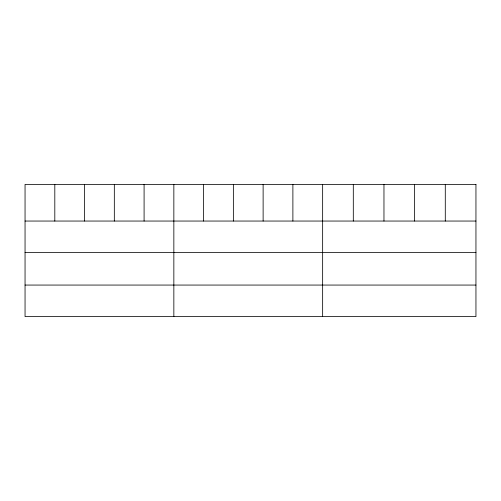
<?xml version="1.0" encoding="UTF-8"?>
<svg xmlns="http://www.w3.org/2000/svg" width="501" height="501" viewBox="0 0 501 501"><rect width="100%" height="100%" fill="white"/><g stroke="black" fill="none" stroke-linecap="round" stroke-linejoin="round"><path stroke-width="0.75" d="M25.05 221.047L475.95 221.047M25.05 252.579L475.95 252.579M25.05 285.063L475.95 285.063M445.289 184.406L445.289 221.047M414.628 184.406L414.628 221.047M383.966 184.406L383.966 221.047M353.305 184.406L353.305 221.047M322.644 184.406L322.644 316.594M292.885 184.406L292.885 221.047M263.125 184.406L263.125 221.047M233.366 184.406L233.366 221.047M203.606 184.406L203.606 221.047M173.847 184.406L173.847 316.594M144.088 184.406L144.088 221.047M114.328 184.406L114.328 221.047M84.569 184.406L84.569 221.047M54.809 184.406L54.809 221.047M475.95 184.406L25.05 184.406L25.05 316.594L475.95 316.594L475.95 184.406"/></g></svg>
